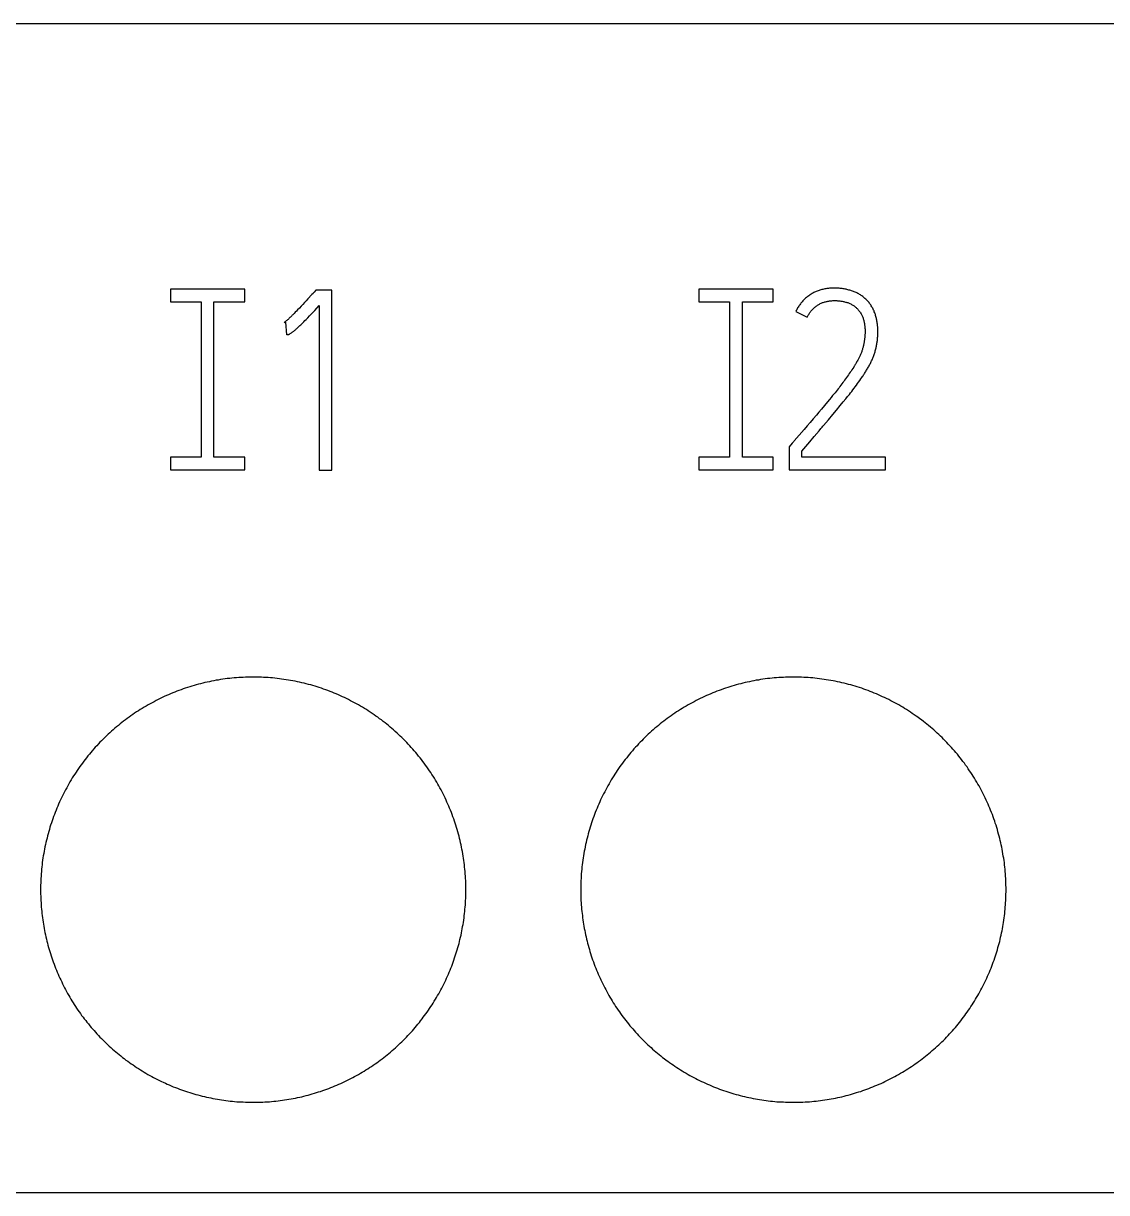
# Model space of a CAD drawing. Extents: x 0 to 420, y 0 to 297.
# Drawn here: x 123.13 to 133.32, y 222.19 to 233.19 of the extents above; entities that cross this region are included whole.
import ezdxf

# ---------------------------------------------------------------- set-up
doc = ezdxf.new("R2010")
doc.units = 0
doc.header["$LTSCALE"] = 23.1
doc.layers.add('10000_FRONT', color=7, linetype='CONTINUOUS')
doc.layers.add('10500_FRONT_LABELING', color=7, linetype='CONTINUOUS')

msp = doc.modelspace()

# ---------------------------------------------------------------- linework, layer by layer
at = {"layer": '10000_FRONT', "color": 7, "linetype": 'CONTINUOUS'}
for p, q in [((110.08, 233.191), (145.58, 233.191)), ((110.08, 222.191), (145.58, 222.191))]:
    msp.add_line(p, q, dxfattribs=at)
for points in [[(127.29, 225.041), (127.29, 225.063), (127.289, 225.084), (127.289, 225.105), (127.288, 225.127), (127.287, 225.148), (127.286, 225.169), (127.284, 225.19), (127.282, 225.212), (127.281, 225.233), (127.278, 225.254), (127.276, 225.275), (127.274, 225.296), (127.271, 225.317), (127.268, 225.338), (127.264, 225.358), (127.261, 225.379), (127.257, 225.4), (127.253, 225.421), (127.249, 225.442), (127.245, 225.462), (127.24, 225.483), (127.236, 225.504), (127.231, 225.524), (127.225, 225.545), (127.22, 225.565), (127.214, 225.586), (127.208, 225.606), (127.202, 225.626), (127.196, 225.647), (127.189, 225.667), (127.183, 225.687), (127.176, 225.708), (127.168, 225.728), (127.161, 225.748), (127.153, 225.768), (127.145, 225.788), (127.137, 225.807), (127.129, 225.827), (127.121, 225.846), (127.112, 225.866), (127.103, 225.885), (127.094, 225.904), (127.085, 225.923), (127.075, 225.942), (127.066, 225.961), (127.056, 225.98), (127.046, 225.998), (127.036, 226.017), (127.025, 226.035), (127.015, 226.054), (127.004, 226.072), (126.993, 226.09), (126.982, 226.108), (126.97, 226.126), (126.959, 226.143), (126.947, 226.161), (126.935, 226.179), (126.923, 226.196), (126.91, 226.213), (126.898, 226.231), (126.885, 226.248), (126.872, 226.265), (126.859, 226.282), (126.845, 226.298), (126.832, 226.315), (126.818, 226.331), (126.804, 226.348), (126.79, 226.364), (126.776, 226.38), (126.762, 226.395), (126.747, 226.411), (126.733, 226.426), (126.718, 226.442), (126.703, 226.457), (126.688, 226.472), (126.672, 226.486), (126.657, 226.501), (126.642, 226.515), (126.626, 226.53), (126.61, 226.544), (126.594, 226.558), (126.578, 226.571), (126.562, 226.585), (126.545, 226.598), (126.529, 226.612), (126.512, 226.625), (126.495, 226.638), (126.478, 226.65), (126.461, 226.663), (126.443, 226.675), (126.426, 226.687), (126.408, 226.699), (126.39, 226.711), (126.372, 226.723), (126.354, 226.735), (126.336, 226.746), (126.318, 226.757), (126.299, 226.768), (126.281, 226.779), (126.262, 226.789), (126.243, 226.799), (126.224, 226.81), (126.205, 226.819), (126.186, 226.829), (126.167, 226.839), (126.148, 226.848), (126.129, 226.857), (126.11, 226.866), (126.09, 226.874), (126.071, 226.883), (126.051, 226.891), (126.031, 226.899), (126.012, 226.907), (125.992, 226.914), (125.972, 226.922), (125.952, 226.929), (125.932, 226.936), (125.911, 226.942), (125.891, 226.949), (125.871, 226.955), (125.85, 226.961), (125.83, 226.967), (125.809, 226.973), (125.788, 226.978), (125.768, 226.983), (125.747, 226.988), (125.726, 226.993), (125.705, 226.998), (125.684, 227.002), (125.663, 227.006), (125.641, 227.01), (125.62, 227.014), (125.599, 227.017), (125.578, 227.02), (125.557, 227.023), (125.536, 227.026), (125.515, 227.029), (125.493, 227.031), (125.472, 227.033), (125.451, 227.035), (125.43, 227.036), (125.409, 227.038), (125.387, 227.039), (125.366, 227.04), (125.345, 227.041), (125.324, 227.041), (125.302, 227.041), (125.281, 227.041), (125.26, 227.041), (125.238, 227.041), (125.217, 227.04), (125.196, 227.039), (125.174, 227.038), (125.153, 227.037), (125.132, 227.035), (125.11, 227.033), (125.089, 227.031), (125.068, 227.029), (125.046, 227.027), (125.025, 227.024), (125.004, 227.021), (124.982, 227.018), (124.961, 227.014), (124.94, 227.011), (124.919, 227.007), (124.898, 227.003), (124.877, 226.998), (124.856, 226.994), (124.835, 226.989), (124.815, 226.984), (124.794, 226.979), (124.774, 226.974), (124.753, 226.968), (124.733, 226.962), (124.712, 226.956), (124.692, 226.95), (124.672, 226.943), (124.651, 226.937), (124.631, 226.93), (124.611, 226.923), (124.591, 226.915), (124.571, 226.908), (124.552, 226.9), (124.532, 226.892), (124.512, 226.884), (124.492, 226.876), (124.473, 226.867), (124.453, 226.858), (124.434, 226.849), (124.414, 226.84), (124.395, 226.83), (124.376, 226.82), (124.357, 226.81), (124.338, 226.8), (124.319, 226.79), (124.301, 226.78), (124.282, 226.769), (124.264, 226.758), (124.245, 226.747)], [(132.37, 225.041), (132.37, 225.063), (132.369, 225.084), (132.369, 225.105), (132.368, 225.127), (132.367, 225.148), (132.366, 225.169), (132.364, 225.19), (132.362, 225.212), (132.361, 225.233), (132.358, 225.254), (132.356, 225.275), (132.354, 225.296), (132.351, 225.317), (132.348, 225.338), (132.344, 225.358), (132.341, 225.379), (132.337, 225.4), (132.333, 225.421), (132.329, 225.442), (132.325, 225.462), (132.32, 225.483), (132.316, 225.504), (132.311, 225.524), (132.305, 225.545), (132.3, 225.565), (132.294, 225.586), (132.288, 225.606), (132.282, 225.626), (132.276, 225.647), (132.269, 225.667), (132.263, 225.687), (132.256, 225.708), (132.248, 225.728), (132.241, 225.748), (132.233, 225.768), (132.225, 225.788), (132.217, 225.807), (132.209, 225.827), (132.201, 225.846), (132.192, 225.866), (132.183, 225.885), (132.174, 225.904), (132.165, 225.923), (132.155, 225.942), (132.146, 225.961), (132.136, 225.98), (132.126, 225.998), (132.116, 226.017), (132.105, 226.035), (132.095, 226.054), (132.084, 226.072), (132.073, 226.09), (132.062, 226.108), (132.05, 226.126), (132.039, 226.143), (132.027, 226.161), (132.015, 226.179), (132.003, 226.196), (131.99, 226.213), (131.978, 226.231), (131.965, 226.248), (131.952, 226.265), (131.939, 226.282), (131.925, 226.298), (131.912, 226.315), (131.898, 226.331), (131.884, 226.348), (131.87, 226.364), (131.856, 226.38), (131.842, 226.395), (131.827, 226.411), (131.813, 226.426), (131.798, 226.442), (131.783, 226.457), (131.768, 226.472), (131.752, 226.486), (131.737, 226.501), (131.722, 226.515), (131.706, 226.53), (131.69, 226.544), (131.674, 226.558), (131.658, 226.571), (131.642, 226.585), (131.625, 226.598), (131.609, 226.612), (131.592, 226.625), (131.575, 226.638), (131.558, 226.65), (131.541, 226.663), (131.523, 226.675), (131.506, 226.687), (131.488, 226.699), (131.47, 226.711), (131.452, 226.723), (131.434, 226.735), (131.416, 226.746), (131.398, 226.757), (131.379, 226.768), (131.361, 226.779), (131.342, 226.789), (131.323, 226.799), (131.304, 226.81), (131.285, 226.819), (131.266, 226.829), (131.247, 226.839), (131.228, 226.848), (131.209, 226.857), (131.19, 226.866), (131.17, 226.874), (131.151, 226.883), (131.131, 226.891), (131.111, 226.899), (131.092, 226.907), (131.072, 226.914), (131.052, 226.922), (131.032, 226.929), (131.012, 226.936), (130.991, 226.942), (130.971, 226.949), (130.951, 226.955), (130.93, 226.961), (130.91, 226.967), (130.889, 226.973), (130.868, 226.978), (130.848, 226.983), (130.827, 226.988), (130.806, 226.993), (130.785, 226.998), (130.764, 227.002), (130.743, 227.006), (130.721, 227.01), (130.7, 227.014), (130.679, 227.017), (130.658, 227.02), (130.637, 227.023), (130.616, 227.026), (130.595, 227.029), (130.573, 227.031), (130.552, 227.033), (130.531, 227.035), (130.51, 227.036), (130.489, 227.038), (130.467, 227.039), (130.446, 227.04), (130.425, 227.041), (130.404, 227.041), (130.382, 227.041), (130.361, 227.041), (130.34, 227.041), (130.318, 227.041), (130.297, 227.04), (130.276, 227.039), (130.254, 227.038), (130.233, 227.037), (130.212, 227.035), (130.19, 227.033), (130.169, 227.031), (130.148, 227.029), (130.126, 227.027), (130.105, 227.024), (130.084, 227.021), (130.062, 227.018), (130.041, 227.014), (130.02, 227.011), (129.999, 227.007), (129.978, 227.003), (129.957, 226.998), (129.936, 226.994), (129.915, 226.989), (129.895, 226.984), (129.874, 226.979), (129.854, 226.974), (129.833, 226.968), (129.813, 226.962), (129.792, 226.956), (129.772, 226.95), (129.752, 226.943), (129.731, 226.937), (129.711, 226.93), (129.691, 226.923), (129.671, 226.915), (129.651, 226.908), (129.632, 226.9), (129.612, 226.892), (129.592, 226.884), (129.572, 226.876), (129.553, 226.867), (129.533, 226.858), (129.514, 226.849), (129.494, 226.84), (129.475, 226.83), (129.456, 226.82), (129.437, 226.81), (129.418, 226.8), (129.399, 226.79), (129.381, 226.78), (129.362, 226.769), (129.344, 226.758), (129.325, 226.747)], [(124.245, 226.747), (124.227, 226.736), (124.209, 226.724), (124.192, 226.713), (124.174, 226.701), (124.156, 226.689), (124.139, 226.677), (124.122, 226.665), (124.104, 226.652), (124.087, 226.64), (124.071, 226.627), (124.054, 226.614), (124.037, 226.601), (124.021, 226.587), (124.004, 226.574), (123.988, 226.56), (123.972, 226.546), (123.956, 226.532), (123.94, 226.517), (123.925, 226.503), (123.909, 226.488), (123.894, 226.473), (123.878, 226.458), (123.863, 226.443), (123.848, 226.428), (123.833, 226.412), (123.819, 226.396), (123.804, 226.381), (123.79, 226.365), (123.776, 226.349), (123.762, 226.333), (123.749, 226.316), (123.735, 226.3), (123.722, 226.283), (123.709, 226.267), (123.696, 226.25), (123.683, 226.233), (123.671, 226.216), (123.659, 226.199), (123.646, 226.181), (123.634, 226.164), (123.623, 226.146), (123.611, 226.128), (123.6, 226.111), (123.588, 226.093), (123.577, 226.074), (123.566, 226.056), (123.556, 226.038), (123.545, 226.019), (123.535, 226.001), (123.525, 225.982), (123.515, 225.963), (123.505, 225.944), (123.496, 225.925), (123.486, 225.906), (123.477, 225.886), (123.468, 225.867), (123.459, 225.847), (123.451, 225.828), (123.443, 225.808), (123.435, 225.789), (123.427, 225.769), (123.419, 225.749), (123.412, 225.729), (123.405, 225.709), (123.398, 225.689), (123.391, 225.669), (123.384, 225.649), (123.378, 225.629), (123.372, 225.608), (123.366, 225.588), (123.36, 225.568), (123.355, 225.547), (123.35, 225.527), (123.345, 225.506), (123.34, 225.486), (123.335, 225.465), (123.331, 225.444), (123.327, 225.424), (123.323, 225.403), (123.319, 225.382), (123.315, 225.361), (123.312, 225.34), (123.309, 225.319), (123.306, 225.298), (123.304, 225.276), (123.301, 225.255), (123.299, 225.234), (123.297, 225.212), (123.295, 225.191), (123.294, 225.17), (123.293, 225.148), (123.292, 225.127), (123.291, 225.106), (123.29, 225.084), (123.29, 225.063), (123.29, 225.041)], [(129.325, 226.747), (129.307, 226.736), (129.289, 226.724), (129.272, 226.713), (129.254, 226.701), (129.236, 226.689), (129.219, 226.677), (129.202, 226.665), (129.184, 226.652), (129.167, 226.64), (129.151, 226.627), (129.134, 226.614), (129.117, 226.601), (129.101, 226.587), (129.084, 226.574), (129.068, 226.56), (129.052, 226.546), (129.036, 226.532), (129.02, 226.517), (129.005, 226.503), (128.989, 226.488), (128.974, 226.473), (128.958, 226.458), (128.943, 226.443), (128.928, 226.428), (128.913, 226.412), (128.899, 226.396), (128.884, 226.381), (128.87, 226.365), (128.856, 226.349), (128.842, 226.333), (128.829, 226.316), (128.815, 226.3), (128.802, 226.283), (128.789, 226.267), (128.776, 226.25), (128.763, 226.233), (128.751, 226.216), (128.739, 226.199), (128.726, 226.181), (128.714, 226.164), (128.703, 226.146), (128.691, 226.128), (128.68, 226.111), (128.668, 226.093), (128.657, 226.074), (128.646, 226.056), (128.636, 226.038), (128.625, 226.019), (128.615, 226.001), (128.605, 225.982), (128.595, 225.963), (128.585, 225.944), (128.576, 225.925), (128.566, 225.906), (128.557, 225.886), (128.548, 225.867), (128.539, 225.847), (128.531, 225.828), (128.523, 225.808), (128.515, 225.789), (128.507, 225.769), (128.499, 225.749), (128.492, 225.729), (128.485, 225.709), (128.478, 225.689), (128.471, 225.669), (128.464, 225.649), (128.458, 225.629), (128.452, 225.608), (128.446, 225.588), (128.44, 225.568), (128.435, 225.547), (128.43, 225.527), (128.425, 225.506), (128.42, 225.486), (128.415, 225.465), (128.411, 225.444), (128.407, 225.424), (128.403, 225.403), (128.399, 225.382), (128.395, 225.361), (128.392, 225.34), (128.389, 225.319), (128.386, 225.298), (128.384, 225.276), (128.381, 225.255), (128.379, 225.234), (128.377, 225.212), (128.375, 225.191), (128.374, 225.17), (128.373, 225.148), (128.372, 225.127), (128.371, 225.106), (128.37, 225.084), (128.37, 225.063), (128.37, 225.041)], [(123.29, 225.041), (123.29, 225.021), (123.29, 225), (123.291, 224.98), (123.291, 224.959), (123.292, 224.939), (123.294, 224.919), (123.295, 224.898), (123.296, 224.878), (123.298, 224.858), (123.3, 224.837), (123.302, 224.817), (123.305, 224.797), (123.307, 224.777), (123.31, 224.757), (123.313, 224.737), (123.316, 224.717), (123.32, 224.697), (123.323, 224.677), (123.327, 224.657), (123.331, 224.637), (123.335, 224.617), (123.34, 224.597), (123.344, 224.577), (123.349, 224.557), (123.354, 224.538), (123.359, 224.518), (123.365, 224.498), (123.371, 224.479), (123.376, 224.459), (123.382, 224.44), (123.389, 224.42), (123.395, 224.401), (123.402, 224.381), (123.409, 224.362), (123.416, 224.342), (123.423, 224.323), (123.431, 224.304), (123.438, 224.285), (123.446, 224.266), (123.454, 224.247), (123.462, 224.229), (123.471, 224.21), (123.479, 224.192), (123.488, 224.173), (123.497, 224.155), (123.506, 224.137), (123.515, 224.119), (123.525, 224.101), (123.534, 224.083), (123.544, 224.065), (123.554, 224.047), (123.565, 224.03), (123.575, 224.012), (123.585, 223.995), (123.596, 223.978), (123.607, 223.96), (123.618, 223.943), (123.629, 223.926), (123.641, 223.909), (123.653, 223.893), (123.664, 223.876), (123.676, 223.859), (123.689, 223.843), (123.701, 223.826), (123.714, 223.81), (123.726, 223.794), (123.739, 223.778), (123.752, 223.762), (123.766, 223.746), (123.779, 223.731), (123.793, 223.715), (123.806, 223.7), (123.82, 223.685), (123.834, 223.67), (123.848, 223.655), (123.862, 223.641), (123.877, 223.626), (123.891, 223.612), (123.906, 223.598), (123.921, 223.583), (123.936, 223.57), (123.951, 223.556), (123.966, 223.542), (123.981, 223.529), (123.997, 223.516), (124.012, 223.503), (124.028, 223.49), (124.044, 223.477), (124.06, 223.464), (124.076, 223.452), (124.092, 223.439), (124.109, 223.427), (124.125, 223.415), (124.142, 223.403), (124.159, 223.392), (124.176, 223.38), (124.193, 223.369), (124.21, 223.358), (124.228, 223.347), (124.245, 223.336), (124.263, 223.325), (124.281, 223.315), (124.299, 223.304), (124.317, 223.294), (124.335, 223.284), (124.353, 223.275), (124.371, 223.265), (124.389, 223.256), (124.407, 223.247), (124.426, 223.238), (124.444, 223.229), (124.463, 223.22), (124.481, 223.212), (124.5, 223.204), (124.519, 223.196), (124.538, 223.188), (124.557, 223.181), (124.576, 223.173), (124.595, 223.166), (124.614, 223.159), (124.633, 223.152), (124.653, 223.146), (124.672, 223.139), (124.692, 223.133), (124.711, 223.127), (124.731, 223.121), (124.751, 223.115), (124.77, 223.11), (124.79, 223.105), (124.81, 223.1), (124.83, 223.095), (124.851, 223.09), (124.871, 223.086), (124.891, 223.082), (124.911, 223.078), (124.932, 223.074), (124.952, 223.07), (124.972, 223.067), (124.992, 223.064), (125.013, 223.061), (125.033, 223.058), (125.053, 223.055), (125.074, 223.053), (125.094, 223.051), (125.114, 223.049), (125.135, 223.047), (125.155, 223.046), (125.176, 223.045), (125.196, 223.044), (125.216, 223.043), (125.237, 223.042), (125.257, 223.042), (125.278, 223.041), (125.298, 223.041), (125.319, 223.042), (125.339, 223.042), (125.359, 223.043), (125.38, 223.043), (125.4, 223.044), (125.421, 223.046), (125.442, 223.047), (125.462, 223.049), (125.483, 223.051), (125.503, 223.053), (125.524, 223.055), (125.544, 223.058), (125.565, 223.06), (125.585, 223.063), (125.606, 223.066), (125.626, 223.07), (125.646, 223.073), (125.666, 223.077), (125.686, 223.081), (125.707, 223.085), (125.727, 223.09), (125.746, 223.094), (125.766, 223.099), (125.786, 223.104), (125.806, 223.109), (125.826, 223.115), (125.845, 223.12), (125.865, 223.126), (125.884, 223.132), (125.904, 223.138), (125.923, 223.144), (125.943, 223.151), (125.962, 223.158), (125.981, 223.165), (126, 223.172), (126.019, 223.179), (126.038, 223.187), (126.057, 223.195), (126.076, 223.203), (126.095, 223.211), (126.114, 223.219), (126.133, 223.228), (126.151, 223.237), (126.17, 223.246), (126.189, 223.255)], [(126.189, 223.255), (126.207, 223.264), (126.225, 223.274), (126.243, 223.283), (126.261, 223.293), (126.279, 223.303), (126.297, 223.314), (126.315, 223.324), (126.332, 223.335), (126.35, 223.345), (126.367, 223.356), (126.384, 223.367), (126.401, 223.379), (126.418, 223.39), (126.435, 223.402), (126.451, 223.413), (126.468, 223.425), (126.484, 223.437), (126.501, 223.45), (126.517, 223.462), (126.533, 223.475), (126.549, 223.487), (126.565, 223.5), (126.58, 223.513), (126.596, 223.527), (126.611, 223.54), (126.627, 223.554), (126.642, 223.568), (126.657, 223.582), (126.672, 223.596), (126.687, 223.61), (126.701, 223.624), (126.716, 223.639), (126.73, 223.654), (126.744, 223.669), (126.758, 223.684), (126.772, 223.699), (126.786, 223.714), (126.8, 223.73), (126.813, 223.745), (126.826, 223.761), (126.839, 223.777), (126.852, 223.792), (126.864, 223.808), (126.877, 223.825), (126.889, 223.841), (126.901, 223.857), (126.913, 223.874), (126.925, 223.89), (126.937, 223.907), (126.948, 223.924), (126.96, 223.941), (126.971, 223.958), (126.982, 223.975), (126.992, 223.992), (127.003, 224.01), (127.013, 224.027), (127.024, 224.045), (127.034, 224.062), (127.044, 224.08), (127.054, 224.098), (127.063, 224.116), (127.072, 224.135), (127.082, 224.153), (127.091, 224.172), (127.1, 224.19), (127.108, 224.209), (127.117, 224.228), (127.125, 224.246), (127.133, 224.265), (127.141, 224.284), (127.149, 224.303), (127.156, 224.322), (127.163, 224.341), (127.17, 224.36), (127.177, 224.379), (127.184, 224.399), (127.19, 224.418), (127.196, 224.437), (127.202, 224.457), (127.208, 224.476), (127.214, 224.496), (127.219, 224.515), (127.225, 224.535), (127.23, 224.555), (127.234, 224.574), (127.239, 224.594), (127.244, 224.614), (127.248, 224.634), (127.252, 224.654), (127.256, 224.674), (127.259, 224.694), (127.263, 224.714), (127.266, 224.734), (127.269, 224.755), (127.272, 224.775), (127.275, 224.795), (127.277, 224.816), (127.279, 224.836), (127.281, 224.857), (127.283, 224.877), (127.285, 224.898), (127.286, 224.918), (127.287, 224.939), (127.288, 224.959), (127.289, 224.98), (127.289, 225), (127.29, 225.021), (127.29, 225.041)], [(128.37, 225.041), (128.37, 225.021), (128.37, 225), (128.371, 224.98), (128.371, 224.959), (128.372, 224.939), (128.374, 224.919), (128.375, 224.898), (128.376, 224.878), (128.378, 224.858), (128.38, 224.837), (128.382, 224.817), (128.385, 224.797), (128.387, 224.777), (128.39, 224.757), (128.393, 224.737), (128.396, 224.717), (128.4, 224.697), (128.403, 224.677), (128.407, 224.657), (128.411, 224.637), (128.415, 224.617), (128.42, 224.597), (128.424, 224.577), (128.429, 224.557), (128.434, 224.538), (128.439, 224.518), (128.445, 224.498), (128.451, 224.479), (128.456, 224.459), (128.462, 224.44), (128.469, 224.42), (128.475, 224.401), (128.482, 224.381), (128.489, 224.362), (128.496, 224.342), (128.503, 224.323), (128.511, 224.304), (128.518, 224.285), (128.526, 224.266), (128.534, 224.247), (128.542, 224.229), (128.551, 224.21), (128.559, 224.192), (128.568, 224.173), (128.577, 224.155), (128.586, 224.137), (128.595, 224.119), (128.605, 224.101), (128.614, 224.083), (128.624, 224.065), (128.634, 224.047), (128.645, 224.03), (128.655, 224.012), (128.665, 223.995), (128.676, 223.978), (128.687, 223.96), (128.698, 223.943), (128.709, 223.926), (128.721, 223.909), (128.733, 223.893), (128.744, 223.876), (128.756, 223.859), (128.769, 223.843), (128.781, 223.826), (128.794, 223.81), (128.806, 223.794), (128.819, 223.778), (128.832, 223.762), (128.846, 223.746), (128.859, 223.731), (128.873, 223.715), (128.886, 223.7), (128.9, 223.685), (128.914, 223.67), (128.928, 223.655), (128.942, 223.641), (128.957, 223.626), (128.971, 223.612), (128.986, 223.598), (129.001, 223.583), (129.016, 223.57), (129.031, 223.556), (129.046, 223.542), (129.061, 223.529), (129.077, 223.516), (129.092, 223.503), (129.108, 223.49), (129.124, 223.477), (129.14, 223.464), (129.156, 223.452), (129.172, 223.439), (129.189, 223.427), (129.205, 223.415), (129.222, 223.403), (129.239, 223.392), (129.256, 223.38), (129.273, 223.369), (129.29, 223.358), (129.308, 223.347), (129.325, 223.336), (129.343, 223.325), (129.361, 223.315), (129.379, 223.304), (129.397, 223.294), (129.415, 223.284), (129.433, 223.275), (129.451, 223.265), (129.469, 223.256), (129.487, 223.247), (129.506, 223.238), (129.524, 223.229), (129.543, 223.22), (129.561, 223.212), (129.58, 223.204), (129.599, 223.196), (129.618, 223.188), (129.637, 223.181), (129.656, 223.173), (129.675, 223.166), (129.694, 223.159), (129.713, 223.152), (129.733, 223.146), (129.752, 223.139), (129.772, 223.133), (129.791, 223.127), (129.811, 223.121), (129.831, 223.115), (129.85, 223.11), (129.87, 223.105), (129.89, 223.1), (129.91, 223.095), (129.931, 223.09), (129.951, 223.086), (129.971, 223.082), (129.991, 223.078), (130.012, 223.074), (130.032, 223.07), (130.052, 223.067), (130.072, 223.064), (130.093, 223.061), (130.113, 223.058), (130.133, 223.055), (130.154, 223.053), (130.174, 223.051), (130.194, 223.049), (130.215, 223.047), (130.235, 223.046), (130.256, 223.045), (130.276, 223.044), (130.296, 223.043), (130.317, 223.042), (130.337, 223.042), (130.358, 223.041), (130.378, 223.041), (130.399, 223.042), (130.419, 223.042), (130.439, 223.043), (130.46, 223.043), (130.48, 223.044), (130.501, 223.046), (130.522, 223.047), (130.542, 223.049), (130.563, 223.051), (130.583, 223.053), (130.604, 223.055), (130.624, 223.058), (130.645, 223.06), (130.665, 223.063), (130.686, 223.066), (130.706, 223.07), (130.726, 223.073), (130.746, 223.077), (130.766, 223.081), (130.787, 223.085), (130.807, 223.09), (130.826, 223.094), (130.846, 223.099), (130.866, 223.104), (130.886, 223.109), (130.906, 223.115), (130.925, 223.12), (130.945, 223.126), (130.964, 223.132), (130.984, 223.138), (131.003, 223.144), (131.023, 223.151), (131.042, 223.158), (131.061, 223.165), (131.08, 223.172), (131.099, 223.179), (131.118, 223.187), (131.137, 223.195), (131.156, 223.203), (131.175, 223.211), (131.194, 223.219), (131.213, 223.228), (131.231, 223.237), (131.25, 223.246), (131.269, 223.255)], [(131.269, 223.255), (131.287, 223.264), (131.305, 223.274), (131.323, 223.283), (131.341, 223.293), (131.359, 223.303), (131.377, 223.314), (131.395, 223.324), (131.412, 223.335), (131.43, 223.345), (131.447, 223.356), (131.464, 223.367), (131.481, 223.379), (131.498, 223.39), (131.515, 223.402), (131.531, 223.413), (131.548, 223.425), (131.564, 223.437), (131.581, 223.45), (131.597, 223.462), (131.613, 223.475), (131.629, 223.487), (131.645, 223.5), (131.66, 223.513), (131.676, 223.527), (131.691, 223.54), (131.707, 223.554), (131.722, 223.568), (131.737, 223.582), (131.752, 223.596), (131.767, 223.61), (131.781, 223.624), (131.796, 223.639), (131.81, 223.654), (131.824, 223.669), (131.838, 223.684), (131.852, 223.699), (131.866, 223.714), (131.88, 223.73), (131.893, 223.745), (131.906, 223.761), (131.919, 223.777), (131.932, 223.792), (131.944, 223.808), (131.957, 223.825), (131.969, 223.841), (131.981, 223.857), (131.993, 223.874), (132.005, 223.89), (132.017, 223.907), (132.028, 223.924), (132.04, 223.941), (132.051, 223.958), (132.062, 223.975), (132.072, 223.992), (132.083, 224.01), (132.093, 224.027), (132.104, 224.045), (132.114, 224.062), (132.124, 224.08), (132.134, 224.098), (132.143, 224.116), (132.152, 224.135), (132.162, 224.153), (132.171, 224.172), (132.18, 224.19), (132.188, 224.209), (132.197, 224.228), (132.205, 224.246), (132.213, 224.265), (132.221, 224.284), (132.229, 224.303), (132.236, 224.322), (132.243, 224.341), (132.25, 224.36), (132.257, 224.379), (132.264, 224.399), (132.27, 224.418), (132.276, 224.437), (132.282, 224.457), (132.288, 224.476), (132.294, 224.496), (132.299, 224.515), (132.305, 224.535), (132.31, 224.555), (132.314, 224.574), (132.319, 224.594), (132.324, 224.614), (132.328, 224.634), (132.332, 224.654), (132.336, 224.674), (132.339, 224.694), (132.343, 224.714), (132.346, 224.734), (132.349, 224.755), (132.352, 224.775), (132.355, 224.795), (132.357, 224.816), (132.359, 224.836), (132.361, 224.857), (132.363, 224.877), (132.365, 224.898), (132.366, 224.918), (132.367, 224.939), (132.368, 224.959), (132.369, 224.98), (132.369, 225), (132.37, 225.021), (132.37, 225.041)]]:
    msp.add_lwpolyline(points, dxfattribs=at)
at = {"layer": '10500_FRONT_LABELING', "color": 7, "linetype": 'CONTINUOUS'}
for p, q in [((124.51, 230.691), (124.51, 230.571)), ((125.21, 230.691), (124.51, 230.691)), ((125.21, 230.571), (125.21, 230.691)), ((125.879, 230.682), (125.863, 230.663)), ((126.028, 230.682), (125.879, 230.682)), ((126.028, 228.989), (126.028, 230.682)), ((129.48, 230.691), (129.48, 230.571)), ((130.18, 230.691), (129.48, 230.691)), ((130.18, 230.571), (130.18, 230.691)), ((124.51, 230.571), (124.8, 230.571)), ((124.8, 230.571), (124.8, 229.111)), ((124.92, 229.111), (124.92, 230.571)), ((124.92, 230.571), (125.21, 230.571)), ((125.772, 230.564), (125.756, 230.547)), ((125.788, 230.581), (125.772, 230.564)), ((125.804, 230.599), (125.788, 230.581)), ((129.48, 230.571), (129.77, 230.571)), ((129.77, 230.571), (129.77, 229.111)), ((129.89, 229.111), (129.89, 230.571)), ((129.89, 230.571), (130.18, 230.571)), ((125.696, 230.484), (125.685, 230.473)), ((125.707, 230.495), (125.696, 230.484)), ((125.724, 230.512), (125.707, 230.495)), ((125.74, 230.53), (125.724, 230.512)), ((125.756, 230.547), (125.74, 230.53)), ((125.818, 230.439), (125.841, 230.463)), ((125.841, 230.463), (125.868, 230.491)), ((125.868, 230.491), (125.91, 230.536)), ((125.91, 230.536), (125.91, 228.989)), ((130.393, 230.482), (130.5, 230.427)), ((125.58, 230.378), (125.594, 230.382)), ((125.594, 230.382), (125.601, 230.262)), ((125.72, 230.34), (125.728, 230.348)), ((125.728, 230.348), (125.736, 230.355)), ((125.736, 230.355), (125.744, 230.363)), ((125.744, 230.363), (125.752, 230.371)), ((125.752, 230.371), (125.764, 230.383)), ((125.764, 230.383), (125.776, 230.395)), ((125.776, 230.395), (125.787, 230.406)), ((125.787, 230.406), (125.803, 230.422)), ((125.803, 230.422), (125.818, 230.439)), ((130.904, 229.909), (130.895, 229.896)), ((130.912, 229.921), (130.904, 229.909)), ((130.92, 229.933), (130.912, 229.921)), ((130.928, 229.946), (130.92, 229.933)), ((130.937, 229.958), (130.928, 229.946)), ((130.826, 229.8), (130.817, 229.788)), ((130.835, 229.812), (130.826, 229.8)), ((130.844, 229.823), (130.835, 229.812)), ((130.852, 229.835), (130.844, 229.823)), ((130.861, 229.848), (130.852, 229.835)), ((130.87, 229.86), (130.861, 229.848)), ((130.878, 229.872), (130.87, 229.86)), ((130.887, 229.884), (130.878, 229.872)), ((130.895, 229.896), (130.887, 229.884)), ((130.962, 229.787), (130.973, 229.802)), ((130.973, 229.802), (130.983, 229.817)), ((130.983, 229.817), (130.994, 229.831)), ((130.994, 229.831), (131.004, 229.846)), ((131.004, 229.846), (131.014, 229.861)), ((130.739, 229.689), (130.725, 229.671)), ((130.753, 229.706), (130.739, 229.689)), ((130.762, 229.717), (130.753, 229.706)), ((130.771, 229.729), (130.762, 229.717)), ((130.781, 229.741), (130.771, 229.729)), ((130.79, 229.752), (130.781, 229.741)), ((130.799, 229.764), (130.79, 229.752)), ((130.808, 229.776), (130.799, 229.764)), ((130.817, 229.788), (130.808, 229.776)), ((130.879, 229.68), (130.896, 229.701)), ((130.896, 229.701), (130.907, 229.715)), ((130.907, 229.715), (130.918, 229.729)), ((130.918, 229.729), (130.929, 229.744)), ((130.929, 229.744), (130.94, 229.758)), ((130.94, 229.758), (130.951, 229.773)), ((130.951, 229.773), (130.962, 229.787)), ((130.663, 229.597), (130.634, 229.563)), ((130.692, 229.631), (130.663, 229.597)), ((130.711, 229.654), (130.692, 229.631)), ((130.725, 229.671), (130.711, 229.654)), ((130.776, 229.553), (130.81, 229.595)), ((130.81, 229.595), (130.839, 229.63)), ((130.839, 229.63), (130.862, 229.658)), ((130.862, 229.658), (130.879, 229.68)), ((130.557, 229.472), (130.528, 229.438)), ((130.586, 229.506), (130.557, 229.472)), ((130.61, 229.535), (130.586, 229.506)), ((130.634, 229.563), (130.61, 229.535)), ((130.7, 229.463), (130.741, 229.512)), ((130.741, 229.512), (130.776, 229.553)), ((130.499, 229.405), (130.47, 229.371)), ((130.528, 229.438), (130.499, 229.405)), ((130.565, 229.304), (130.612, 229.359)), ((130.358, 229.242), (130.33, 229.208)), ((130.448, 229.166), (130.524, 229.256)), ((130.524, 229.256), (130.565, 229.304)), ((130.33, 229.208), (130.33, 228.991)), ((130.448, 229.109), (130.448, 229.166)), ((124.51, 229.111), (124.51, 228.991)), ((124.8, 229.111), (124.51, 229.111)), ((125.21, 229.111), (124.92, 229.111)), ((125.21, 228.991), (125.21, 229.111)), ((129.48, 229.111), (129.48, 228.991)), ((129.77, 229.111), (129.48, 229.111)), ((130.18, 229.111), (129.89, 229.111)), ((130.18, 228.991), (130.18, 229.111)), ((131.235, 229.109), (130.448, 229.109)), ((131.235, 228.991), (131.235, 229.109)), ((124.51, 228.991), (125.21, 228.991)), ((125.91, 228.989), (126.028, 228.989)), ((129.48, 228.991), (130.18, 228.991)), ((130.33, 228.991), (131.235, 228.991))]:
    msp.add_line(p, q, dxfattribs=at)
for points in [[(130.96, 230.658), (130.952, 230.662), (130.943, 230.666), (130.935, 230.669), (130.926, 230.672), (130.917, 230.675), (130.909, 230.678), (130.9, 230.681), (130.891, 230.683), (130.882, 230.686), (130.874, 230.688), (130.865, 230.69), (130.856, 230.692), (130.847, 230.694), (130.838, 230.695), (130.829, 230.696), (130.82, 230.697), (130.811, 230.698), (130.801, 230.699), (130.792, 230.7), (130.783, 230.7), (130.774, 230.701), (130.765, 230.701), (130.755, 230.701), (130.746, 230.701), (130.737, 230.701), (130.728, 230.7), (130.719, 230.7), (130.71, 230.699), (130.701, 230.698), (130.692, 230.697), (130.683, 230.696), (130.674, 230.695), (130.664, 230.693), (130.655, 230.691), (130.646, 230.689), (130.637, 230.687), (130.629, 230.685), (130.62, 230.682), (130.611, 230.679), (130.602, 230.676), (130.594, 230.673), (130.585, 230.669), (130.577, 230.666), (130.569, 230.662), (130.561, 230.658), (130.553, 230.653), (130.545, 230.649), (130.537, 230.644), (130.529, 230.639), (130.521, 230.634), (130.514, 230.629), (130.507, 230.623), (130.499, 230.618), (130.492, 230.612), (130.485, 230.606), (130.479, 230.6), (130.472, 230.593), (130.466, 230.587), (130.459, 230.58), (130.453, 230.573), (130.447, 230.567), (130.441, 230.559), (130.436, 230.552), (130.43, 230.545), (130.425, 230.537), (130.42, 230.53), (130.415, 230.522), (130.41, 230.514), (130.406, 230.506), (130.401, 230.498), (130.397, 230.49), (130.393, 230.482)], [(125.852, 230.651), (125.842, 230.64), (125.804, 230.599)], [(125.863, 230.663), (125.857, 230.657), (125.852, 230.651)], [(130.5, 230.427), (130.503, 230.434), (130.506, 230.441), (130.51, 230.447), (130.514, 230.454), (130.518, 230.46), (130.522, 230.466), (130.526, 230.472), (130.531, 230.478), (130.535, 230.484), (130.54, 230.49), (130.545, 230.496), (130.551, 230.501), (130.556, 230.507), (130.561, 230.512), (130.567, 230.517), (130.573, 230.522), (130.579, 230.526), (130.585, 230.531), (130.591, 230.535), (130.597, 230.54), (130.603, 230.544), (130.61, 230.548), (130.616, 230.551), (130.623, 230.555), (130.63, 230.558), (130.637, 230.561), (130.644, 230.564), (130.651, 230.567), (130.658, 230.569), (130.665, 230.571), (130.672, 230.573), (130.68, 230.575), (130.687, 230.576), (130.695, 230.578), (130.702, 230.579), (130.71, 230.58), (130.717, 230.581), (130.725, 230.582), (130.732, 230.582), (130.74, 230.583), (130.747, 230.583), (130.755, 230.583), (130.762, 230.583), (130.77, 230.583), (130.777, 230.583), (130.785, 230.582), (130.792, 230.582), (130.8, 230.581), (130.807, 230.58), (130.815, 230.579), (130.822, 230.578), (130.83, 230.577), (130.837, 230.576), (130.844, 230.574), (130.852, 230.572), (130.859, 230.57), (130.866, 230.568), (130.874, 230.566), (130.881, 230.564), (130.888, 230.561), (130.895, 230.558), (130.902, 230.555), (130.909, 230.552), (130.915, 230.548), (130.922, 230.545), (130.929, 230.541), (130.935, 230.537), (130.941, 230.533), (130.947, 230.528), (130.953, 230.523), (130.959, 230.519), (130.964, 230.513), (130.97, 230.508), (130.975, 230.503), (130.98, 230.497), (130.985, 230.491), (130.989, 230.485), (130.994, 230.479), (130.998, 230.473), (131.002, 230.467), (131.006, 230.46), (131.01, 230.454), (131.013, 230.447), (131.016, 230.44), (131.019, 230.433), (131.022, 230.426), (131.025, 230.419), (131.027, 230.412), (131.029, 230.405), (131.031, 230.397), (131.033, 230.39), (131.035, 230.383), (131.036, 230.376), (131.038, 230.368), (131.039, 230.361), (131.04, 230.353), (131.041, 230.346), (131.042, 230.339), (131.043, 230.331), (131.043, 230.324), (131.044, 230.316), (131.044, 230.309), (131.044, 230.301), (131.044, 230.294), (131.044, 230.286), (131.044, 230.279), (131.044, 230.271), (131.043, 230.264), (131.043, 230.256), (131.042, 230.249), (131.042, 230.241), (131.041, 230.234), (131.04, 230.227), (131.039, 230.219), (131.038, 230.212), (131.037, 230.204), (131.036, 230.197), (131.034, 230.19), (131.033, 230.182), (131.031, 230.175), (131.03, 230.168), (131.028, 230.161), (131.026, 230.153), (131.025, 230.146), (131.023, 230.139), (131.021, 230.132), (131.019, 230.124), (131.016, 230.117), (131.014, 230.11), (131.012, 230.103), (131.009, 230.096), (131.006, 230.089), (131.004, 230.082), (131.001, 230.075), (130.998, 230.068), (130.995, 230.062), (130.992, 230.055), (130.988, 230.048), (130.985, 230.042), (130.982, 230.035), (130.978, 230.028), (130.975, 230.022), (130.971, 230.015), (130.967, 230.009), (130.964, 230.003), (130.96, 229.996), (130.956, 229.99), (130.952, 229.983), (130.948, 229.977), (130.944, 229.971), (130.94, 229.965), (130.937, 229.958)], [(131.014, 229.861), (131.02, 229.869), (131.025, 229.876), (131.03, 229.884), (131.035, 229.891), (131.04, 229.899), (131.045, 229.907), (131.049, 229.914), (131.054, 229.922), (131.059, 229.93), (131.064, 229.938), (131.068, 229.945), (131.073, 229.953), (131.077, 229.961), (131.082, 229.969), (131.086, 229.977), (131.09, 229.985), (131.094, 229.993), (131.098, 230.001), (131.102, 230.009), (131.106, 230.018), (131.11, 230.026), (131.113, 230.034), (131.117, 230.042), (131.12, 230.051), (131.123, 230.059), (131.127, 230.068), (131.13, 230.076), (131.132, 230.085), (131.135, 230.093), (131.138, 230.102), (131.14, 230.111), (131.143, 230.12), (131.145, 230.129), (131.147, 230.138), (131.149, 230.146), (131.151, 230.155), (131.153, 230.164), (131.154, 230.173), (131.156, 230.182), (131.157, 230.191), (131.158, 230.2), (131.16, 230.209), (131.161, 230.218), (131.162, 230.227), (131.162, 230.236), (131.163, 230.245), (131.163, 230.254), (131.164, 230.263), (131.164, 230.272), (131.164, 230.281), (131.164, 230.29), (131.164, 230.299), (131.164, 230.308), (131.164, 230.317), (131.163, 230.326), (131.163, 230.335), (131.162, 230.344), (131.161, 230.354), (131.16, 230.363), (131.159, 230.372), (131.157, 230.381), (131.156, 230.39), (131.154, 230.399), (131.152, 230.408), (131.15, 230.416), (131.148, 230.425), (131.146, 230.434), (131.143, 230.443), (131.141, 230.452), (131.138, 230.46), (131.135, 230.469), (131.131, 230.477), (131.128, 230.486), (131.124, 230.494), (131.12, 230.502), (131.116, 230.511), (131.111, 230.519), (131.107, 230.526), (131.102, 230.534), (131.097, 230.542), (131.092, 230.549), (131.086, 230.556), (131.081, 230.564), (131.075, 230.571), (131.069, 230.577), (131.063, 230.584), (131.056, 230.591), (131.05, 230.597), (131.043, 230.604), (131.037, 230.61), (131.03, 230.616), (131.022, 230.622), (131.015, 230.627), (131.008, 230.632), (131, 230.637), (130.992, 230.642), (130.984, 230.646), (130.976, 230.65), (130.968, 230.655), (130.96, 230.658)], [(125.685, 230.473), (125.674, 230.461), (125.669, 230.456), (125.663, 230.45), (125.657, 230.445), (125.652, 230.439), (125.646, 230.434), (125.64, 230.428), (125.634, 230.423), (125.629, 230.418), (125.623, 230.412), (125.617, 230.407), (125.611, 230.402), (125.605, 230.397), (125.599, 230.392), (125.593, 230.387), (125.586, 230.382), (125.583, 230.38), (125.58, 230.378)], [(125.601, 230.262), (125.604, 230.262), (125.607, 230.263), (125.609, 230.263), (125.612, 230.263), (125.618, 230.265), (125.62, 230.265), (125.623, 230.266), (125.626, 230.267), (125.628, 230.268), (125.631, 230.269), (125.634, 230.27), (125.638, 230.273), (125.643, 230.276), (125.648, 230.279), (125.652, 230.282), (125.657, 230.285), (125.661, 230.289), (125.666, 230.292), (125.67, 230.296), (125.675, 230.299), (125.679, 230.303), (125.683, 230.306), (125.687, 230.31), (125.691, 230.314), (125.696, 230.317), (125.7, 230.321), (125.704, 230.325), (125.708, 230.329), (125.712, 230.332), (125.72, 230.34)], [(130.612, 229.359), (130.629, 229.38), (130.635, 229.387), (130.641, 229.394), (130.647, 229.401), (130.653, 229.408), (130.7, 229.463)], [(130.47, 229.371), (130.378, 229.264), (130.373, 229.259), (130.358, 229.242)]]:
    msp.add_lwpolyline(points, dxfattribs=at)

doc.saveas('drawing.dxf')
